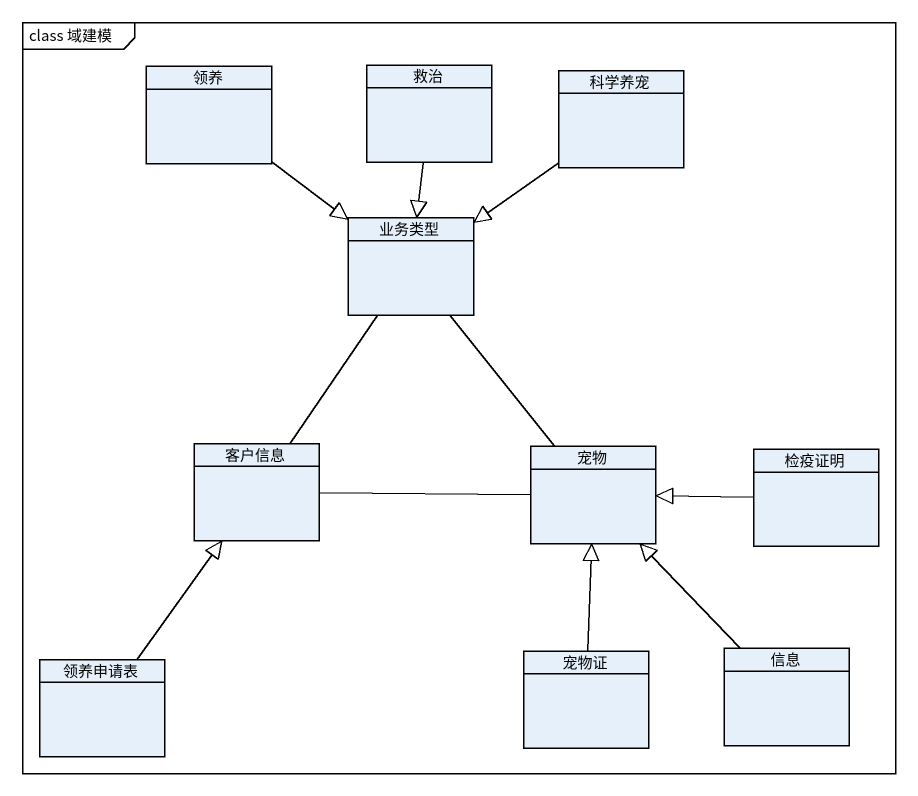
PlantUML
@startuml
mainframe class 域建模
hide circle
hide empty members
class 领养
class 救治
class 科学养宠
class 业务类型
class 客户信息
class 宠物
class 检疫证明
class 领养申请表
class 宠物证
class 信息
领养 --|> 业务类型
救治 --|> 业务类型
科学养宠 --|> 业务类型
业务类型 -- 客户信息
业务类型 -- 宠物
客户信息 -right- 宠物
检疫证明 -left-|> 宠物
领养申请表 -up-|> 客户信息
宠物证 -up-|> 宠物
信息 -up-|> 宠物
@enduml
